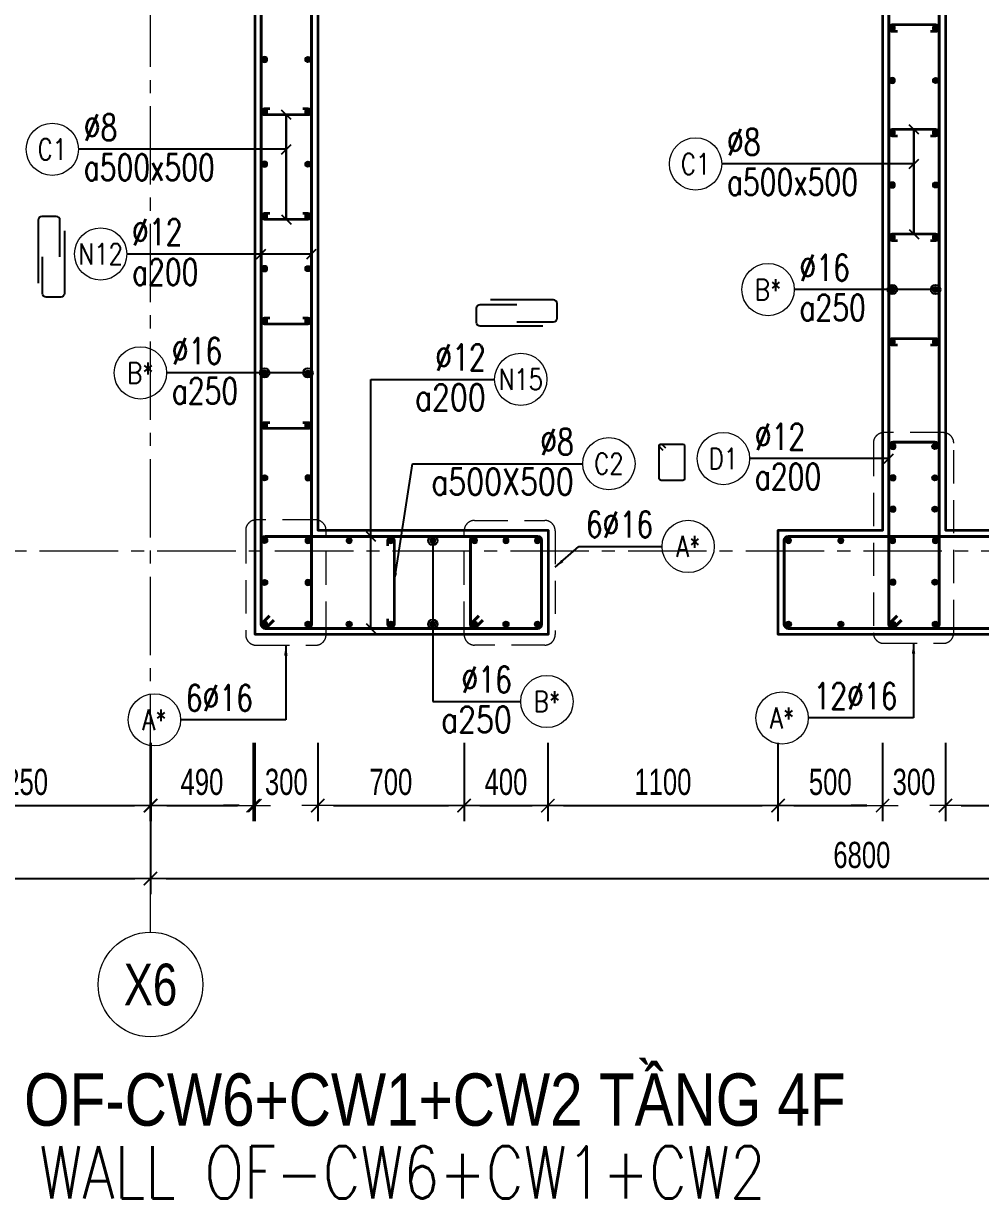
# Model space of a CAD drawing. Header units: millimetres. Extents: x 738475 to 1279438, y -34239 to 156422.
# Drawn here: x 1252472 to 1257046, y 132784 to 138402 of the extents above; entities that cross this region are included whole.
import ezdxf
from ezdxf.enums import TextEntityAlignment as Align

# ---------------------------------------------------------------- set-up
doc = ezdxf.new("R2010")
doc.units = ezdxf.units.MM
doc.header["$MEASUREMENT"] = 0
doc.linetypes.add('HIDDEN2', pattern=[4.7625, 3.175, -1.5875])
doc.linetypes.add('OF_Grid_1$0$CENTER2', pattern=[1.125, 0.75, -0.125, 0.125, -0.125])
doc.layers.get('0').update_dxf_attribs({"lineweight": 20})
doc.layers.get('Defpoints').update_dxf_attribs({"color": 151, "lineweight": 9})
for name, color, linetype, lineweight in [('KC-LEADER', 153, 'Continuous', 18), ('KC-THEP', 6, 'Continuous', 40), ('NDC_S_ANNO', 7, 'Continuous', 20), ('NDC_S_DIM', 1, 'Continuous', 15), ('NDC_S_ENG TITLE', 3, 'Continuous', 20), ('NDC_S_HIDDEN', 8, 'HIDDEN2', 13), ('NDC_S_LEADER', 1, 'Continuous', 15), ('NDC_S_REBAR', 4, 'Continuous', 35), ('NDC_S_STIRRUP', 4, 'Continuous', 40), ('NDC_S_TEXT SYMBOL', 7, 'Continuous', 20), ('NDC_S_VN TEXT', 7, 'Continuous', 20), ('NDC_S_VN TITLE', 6, 'Continuous', 35), ('NDC_S_WALL', 6, 'Continuous', 35), ('OF_Grid_1$0$NDC_S_AXIS', 5, 'OF_Grid_1$0$CENTER2', 13), ('OF_Grid_1$0$NDC_S_SYMBOL', 1, 'Continuous', 15), ('OF_Grid_1$0$NDC_S_TEXT SYMBOL', 7, 'Continuous', 20)]:
    doc.layers.add(name, color=color, linetype=linetype, lineweight=lineweight)
doc.layers.add('Leader', color=6, linetype='Continuous')
doc.layers.add('Ligature', color=1, linetype='Continuous')
doc.styles.add('NDC_ANNO', font='', dxfattribs={"width": 0.8})
doc.styles.add('NDC_ARIAL', font='arial.ttf', dxfattribs={"width": 0.85})
doc.styles.add('NDC_DIM', font='', dxfattribs={"width": 0.75})
doc.styles.add('NDC_EN TXT', font='romans.shx', dxfattribs={"width": 0.8})
doc.styles.add('NDC_VIE TXT', font='arial.ttf', dxfattribs={"width": 0.8})
doc.styles.add('OF_Grid_1$0$NDC_ANNO', font='', dxfattribs={"width": 0.8})
doc.styles.get('NDC_ANNO').set_extended_font_data('Dotum')
doc.styles.get('NDC_DIM').set_extended_font_data('Dotum')
doc.styles.get('OF_Grid_1$0$NDC_ANNO').set_extended_font_data('Dotum')
doc.dimstyles.new('NDC_1-50', dxfattribs={"dimscale": 50, "dimtxt": 2.5, "dimasz": 1, "dimexe": 1.5, "dimexo": 0, "dimgap": 0.8, "dimtad": 1, "dimdec": 0, "dimdsep": 46, "dimtxsty": 'NDC_ARIAL', "dimblk": 'DIMMARK', "dimcen": 49999.938995, "dimdle": 1.5, "dimclrd": 1, "dimclre": 1, "dimclrt": 3, "dimadec": 0, "dimazin": 0, "dimtfac": 1, "dimtdec": 0, "dimtix": 1, "dimtmove": 2, "dimatfit": 3, "dimfxl": 1, "dimarcsym": 0})
doc.dimstyles.new('NDC_dim_30', dxfattribs={"dimscale": 30, "dimtxt": 2.5, "dimasz": 1.5, "dimexe": 1.5, "dimexo": 2.5, "dimgap": 1, "dimtad": 1, "dimdec": 0, "dimzin": 0, "dimdsep": 46, "dimtxsty": 'NDC_DIM', "dimblk": 'DIMMARK', "dimcen": 0.09, "dimdle": 1.2, "dimclrd": 1, "dimclre": 1, "dimclrt": 3, "dimadec": 0, "dimazin": 0, "dimtfac": 1, "dimtdec": 0, "dimtix": 1, "dimtofl": 0, "dimtmove": 0, "dimatfit": 3, "dimfxl": 6, "dimfxlon": 1, "dimtolj": 1, "dimtzin": 0, "dimarcsym": 0})
doc.dimstyles.new('NDC_dim_50', dxfattribs={"dimscale": 50, "dimtxt": 2.5, "dimasz": 1.5, "dimexe": 1.5, "dimexo": 2.5, "dimgap": 1, "dimtad": 1, "dimdec": 0, "dimzin": 0, "dimdsep": 46, "dimtxsty": 'NDC_DIM', "dimblk": 'DIMMARK', "dimcen": 0.09, "dimdle": 1.2, "dimclrd": 1, "dimclre": 1, "dimclrt": 3, "dimadec": 0, "dimazin": 0, "dimtfac": 1, "dimtdec": 0, "dimtix": 1, "dimtofl": 0, "dimtmove": 0, "dimatfit": 3, "dimfxl": 6, "dimfxlon": 1, "dimtolj": 1, "dimtzin": 0, "dimarcsym": 0})

# ---------------------------------------------------------------- blocks, each defined once
blk = doc.blocks.new('THEP')
at = {"layer": 'KC-LEADER', "color": 6}
blk.add_circle((0, 0), 14, dxfattribs=at)
at = {"layer": 'KC-THEP'}
for p, q in [((-14, 0), (14, 0)), ((9.9, 9.9), (-9.9, -9.9)), ((-9.9, 9.9), (9.9, -9.9)), ((0, 14), (0, -14))]:
    blk.add_line(p, q, dxfattribs=at)
blk = doc.blocks.new('DIMMARK')
at = {"layer": 'NDC_S_DIM', "color": 1}
blk.add_line((-1.5, 0), (1, 0), dxfattribs=at)
at = {"layer": 'NDC_S_DIM', "color": 2, "const_width": 0.1}
blk.add_lwpolyline([(-0.424, -0.424), (0.424, 0.424)], dxfattribs=at)
blk = doc.blocks.new('*U13')
blk.add_circle((-2.5, 0), 2.5)
at = {"layer": 'NDC_S_VN TEXT', "color": 3, "style": 'NDC_EN TXT', "width": 0.75}
blk.add_attdef('DK1', (0.5, 0.85), '', height=2.5, dxfattribs=at)
at = {"layer": 'NDC_S_VN TEXT', "color": 7, "style": 'NDC_EN TXT', "width": 0.8}
blk.add_attdef('SH2', text='', height=2, dxfattribs=at).set_placement((-2.5, 0), align=Align.MIDDLE)
blk = doc.blocks.new('*U11')
blk.add_circle((-2.5, 0), 2.5)
at = {"layer": 'NDC_S_VN TEXT', "color": 3, "style": 'NDC_EN TXT', "width": 0.75}
for tag, p in [('DK1', (0.5, 0.85)), ('KC1', (0.5, -2.97))]:
    blk.add_attdef(tag, p, '', height=2.5, dxfattribs=at)
at = {"layer": 'NDC_S_VN TEXT', "color": 7, "style": 'NDC_EN TXT', "width": 0.8}
blk.add_attdef('SH2', text='', height=2, dxfattribs=at).set_placement((-2.5, 0), align=Align.MIDDLE)
blk = doc.blocks.new('*U12')
blk.add_circle((-2.5, 0), 2.5)
at = {"layer": 'NDC_S_VN TEXT', "color": 3, "style": 'NDC_EN TXT', "width": 0.75}
for tag, p in [('DK1', (0.5, 0.85)), ('KC1', (0.5, -2.97))]:
    blk.add_attdef(tag, p, '', height=2.5, dxfattribs=at)
at = {"layer": 'NDC_S_VN TEXT', "color": 7, "style": 'NDC_EN TXT', "width": 0.8}
blk.add_attdef('SH2', text='', height=2, dxfattribs=at).set_placement((-2.5, 0), align=Align.MIDDLE)
blk = doc.blocks.new('A$C72321851')
at = {"layer": 'Ligature'}
for points in [[(-60.9, -129.3), (-60.9, 170.9, -0.414214), (-43.3, 188.5), (25.8, 188.5, -0.414214), (43.4, 170.9), (43.4, -4.3)], [(-39.7, -4.3), (-39.7, -179.5, 0.414214), (-22.1, -197.1), (47, -197.1, 0.414214), (64.6, -179.5), (64.6, 120.7)]]:
    blk.add_lwpolyline(points, format="xyb", dxfattribs=at)
blk = doc.blocks.new('*U446')
at = {"layer": 'KC-THEP', "xscale": -1, "rotation": 170.331435563619}
blk.add_blockref('THEP', (0, 200), dxfattribs=at)
at = {"layer": 'KC-THEP', "rotation": 9.668564436380946}
blk.add_blockref('THEP', (0, -200), dxfattribs=at)
blk = doc.blocks.new('*U445')
at = {"layer": 'NDC_S_HIDDEN', "color": 0, "linetype": 'ByBlock', "lineweight": -2, "transparency": 16777216}
for p in [(0, 0), (250, 0)]:
    blk.add_blockref('*U446', p, dxfattribs=at)
blk = doc.blocks.new('*U10')
blk.add_circle((2.5, 0), 2.5)
at = {"layer": 'NDC_S_VN TEXT', "color": 3, "style": 'NDC_EN TXT'}
for tag, width, p in [('DK2', 0.75, (-0.85, 0.85)), ('KC2', 0.8, (-0.85, -2.97))]:
    blk.add_attdef(tag, text='', height=2.5, dxfattribs=dict(at, width=width)).set_placement(p, align=Align.RIGHT)
at = {"layer": 'NDC_S_VN TEXT', "color": 7, "style": 'NDC_EN TXT', "width": 0.8}
blk.add_attdef('SH3', text='', height=2, dxfattribs=at).set_placement((2.5, 0), align=Align.MIDDLE)
blk = doc.blocks.new('*U9')
blk.add_circle((2.5, 0), 2.5)
at = {"layer": 'NDC_S_VN TEXT', "color": 3, "style": 'NDC_EN TXT', "width": 0.75}
blk.add_attdef('DK2', text='', height=2.5, dxfattribs=at).set_placement((-0.85, 0.85), align=Align.RIGHT)
at = {"layer": 'NDC_S_VN TEXT', "color": 7, "style": 'NDC_EN TXT', "width": 0.8}
blk.add_attdef('SH3', text='', height=2, dxfattribs=at).set_placement((2.5, 0), align=Align.MIDDLE)
blk = doc.blocks.new('*D495')
at = {"layer": 'Defpoints', "color": 0, "transparency": 16777216}
for p in [(1253078.8, 135480.2), (1244978.8, 134865.6), (1253078.8, 134313.6)]:
    blk.add_point(p, dxfattribs=at)
at = {"layer": 'NDC_S_DIM', "color": 1, "lineweight": -2, "transparency": 16777216}
for p, q in [((1244978.8, 134613.6), (1244978.8, 134238.6)), ((1253078.8, 134613.6), (1253078.8, 134238.6)), ((1245053.8, 134313.6), (1253003.8, 134313.6))]:
    blk.add_line(p, q, dxfattribs=at)
at = {"layer": 'NDC_S_DIM', "color": 1, "lineweight": -2, "transparency": 16777216, "xscale": 75, "yscale": 75, "zscale": 75, "rotation": 180}
blk.add_blockref('DIMMARK', (1244978.8, 134313.6), dxfattribs=at)
at = {"layer": 'NDC_S_DIM', "color": 1, "lineweight": -2, "transparency": 16777216, "xscale": 75, "yscale": 75, "zscale": 75}
blk.add_blockref('DIMMARK', (1253078.8, 134313.6), dxfattribs=at)
at = {"layer": 'NDC_S_DIM', "color": 3, "transparency": 16777216, "insert": (1249028.8, 134426.1), "char_height": 125, "attachment_point": 5, "style": 'NDC_DIM'}
blk.add_mtext('\\A1;8100', dxfattribs=at)
blk = doc.blocks.new('*D498')
at = {"layer": 'Defpoints', "color": 0, "ltscale": 200, "transparency": 16777216}
for p in [(1251828, 135480.2), (1253077.8, 135480.2), (1253077.8, 134662.7)]:
    blk.add_point(p, dxfattribs=at)
at = {"layer": 'NDC_S_DIM', "color": 1, "lineweight": -2, "ltscale": 200, "transparency": 16777216}
for p, q in [((1251828, 134962.7), (1251828, 134587.7)), ((1253077.8, 134962.7), (1253077.8, 134587.7)), ((1251903, 134662.7), (1253002.8, 134662.7))]:
    blk.add_line(p, q, dxfattribs=at)
at = {"layer": 'NDC_S_DIM', "color": 1, "lineweight": -2, "ltscale": 200, "transparency": 16777216, "xscale": 75, "yscale": 75, "zscale": 75, "rotation": 180}
blk.add_blockref('DIMMARK', (1251828, 134662.7), dxfattribs=at)
at = {"layer": 'NDC_S_DIM', "color": 1, "lineweight": -2, "ltscale": 200, "transparency": 16777216, "xscale": 75, "yscale": 75, "zscale": 75}
blk.add_blockref('DIMMARK', (1253077.8, 134662.7), dxfattribs=at)
at = {"layer": 'NDC_S_DIM', "color": 3, "ltscale": 200, "transparency": 16777216, "insert": (1252452.9, 134775.3), "char_height": 125, "attachment_point": 5, "style": 'NDC_DIM'}
blk.add_mtext('\\A1;1250', dxfattribs=at)
blk = doc.blocks.new('*D499')
at = {"layer": 'Defpoints', "color": 0, "ltscale": 200, "transparency": 16777216}
for p in [(1253878, 135980.2), (1253578, 135480.2), (1253878, 134662.7)]:
    blk.add_point(p, dxfattribs=at)
at = {"layer": 'NDC_S_DIM', "color": 1, "lineweight": -2, "ltscale": 200, "transparency": 16777216}
for p, q in [((1253578, 134962.7), (1253578, 134587.7)), ((1253878, 134962.7), (1253878, 134587.7)), ((1253503, 134662.7), (1253428, 134662.7)), ((1253953, 134662.7), (1254028, 134662.7))]:
    blk.add_line(p, q, dxfattribs=at)
at = {"layer": 'NDC_S_DIM', "color": 1, "lineweight": -2, "ltscale": 200, "transparency": 16777216, "xscale": 75, "yscale": 75, "zscale": 75}
blk.add_blockref('DIMMARK', (1253578, 134662.7), dxfattribs=at)
at = {"layer": 'NDC_S_DIM', "color": 1, "lineweight": -2, "ltscale": 200, "transparency": 16777216, "xscale": 75, "yscale": 75, "zscale": 75, "rotation": 180}
blk.add_blockref('DIMMARK', (1253878, 134662.7), dxfattribs=at)
at = {"layer": 'NDC_S_DIM', "color": 3, "ltscale": 200, "transparency": 16777216, "insert": (1253728, 134775.3), "char_height": 125, "attachment_point": 5, "style": 'NDC_DIM'}
blk.add_mtext('\\A1;300', dxfattribs=at)
blk = doc.blocks.new('*D500')
at = {"layer": 'Defpoints', "color": 0, "ltscale": 200, "transparency": 16777216}
for p in [(1253878, 135980.2), (1254578, 135480.2), (1254578, 134662.7)]:
    blk.add_point(p, dxfattribs=at)
at = {"layer": 'NDC_S_DIM', "color": 1, "lineweight": -2, "ltscale": 200, "transparency": 16777216}
for p, q in [((1253878, 134962.7), (1253878, 134587.7)), ((1254578, 134962.7), (1254578, 134587.7)), ((1253953, 134662.7), (1254503, 134662.7))]:
    blk.add_line(p, q, dxfattribs=at)
at = {"layer": 'NDC_S_DIM', "color": 1, "lineweight": -2, "ltscale": 200, "transparency": 16777216, "xscale": 75, "yscale": 75, "zscale": 75, "rotation": 180}
blk.add_blockref('DIMMARK', (1253878, 134662.7), dxfattribs=at)
at = {"layer": 'NDC_S_DIM', "color": 1, "lineweight": -2, "ltscale": 200, "transparency": 16777216, "xscale": 75, "yscale": 75, "zscale": 75}
blk.add_blockref('DIMMARK', (1254578, 134662.7), dxfattribs=at)
at = {"layer": 'NDC_S_DIM', "color": 3, "ltscale": 200, "transparency": 16777216, "insert": (1254228, 134775.3), "char_height": 125, "attachment_point": 5, "style": 'NDC_DIM'}
blk.add_mtext('\\A1;700', dxfattribs=at)
blk = doc.blocks.new('*D510')
at = {"layer": 'Defpoints', "color": 0, "ltscale": 200, "transparency": 16777216}
for p in [(1254578, 135480.2), (1254978, 135480.2), (1254978, 134662.7)]:
    blk.add_point(p, dxfattribs=at)
at = {"layer": 'NDC_S_DIM', "color": 1, "lineweight": -2, "ltscale": 200, "transparency": 16777216}
for p, q in [((1254578, 134962.7), (1254578, 134587.7)), ((1254978, 134962.7), (1254978, 134587.7)), ((1254653, 134662.7), (1254903, 134662.7))]:
    blk.add_line(p, q, dxfattribs=at)
at = {"layer": 'NDC_S_DIM', "color": 1, "lineweight": -2, "ltscale": 200, "transparency": 16777216, "xscale": 75, "yscale": 75, "zscale": 75, "rotation": 180}
blk.add_blockref('DIMMARK', (1254578, 134662.7), dxfattribs=at)
at = {"layer": 'NDC_S_DIM', "color": 1, "lineweight": -2, "ltscale": 200, "transparency": 16777216, "xscale": 75, "yscale": 75, "zscale": 75}
blk.add_blockref('DIMMARK', (1254978, 134662.7), dxfattribs=at)
at = {"layer": 'NDC_S_DIM', "color": 3, "ltscale": 200, "transparency": 16777216, "insert": (1254778, 134775.3), "char_height": 125, "attachment_point": 5, "style": 'NDC_DIM'}
blk.add_mtext('\\A1;400', dxfattribs=at)
blk = doc.blocks.new('*D511')
at = {"layer": 'Defpoints', "color": 0, "ltscale": 200, "transparency": 16777216}
for p in [(1254978, 135480.2), (1256078, 135480.2), (1256078, 134662.7)]:
    blk.add_point(p, dxfattribs=at)
at = {"layer": 'NDC_S_DIM', "color": 1, "lineweight": -2, "ltscale": 200, "transparency": 16777216}
for p, q in [((1254978, 134962.7), (1254978, 134587.7)), ((1256078, 134962.7), (1256078, 134587.7)), ((1255053, 134662.7), (1256003, 134662.7))]:
    blk.add_line(p, q, dxfattribs=at)
at = {"layer": 'NDC_S_DIM', "color": 1, "lineweight": -2, "ltscale": 200, "transparency": 16777216, "xscale": 75, "yscale": 75, "zscale": 75, "rotation": 180}
blk.add_blockref('DIMMARK', (1254978, 134662.7), dxfattribs=at)
at = {"layer": 'NDC_S_DIM', "color": 1, "lineweight": -2, "ltscale": 200, "transparency": 16777216, "xscale": 75, "yscale": 75, "zscale": 75}
blk.add_blockref('DIMMARK', (1256078, 134662.7), dxfattribs=at)
at = {"layer": 'NDC_S_DIM', "color": 3, "ltscale": 200, "transparency": 16777216, "insert": (1255528, 134775.3), "char_height": 125, "attachment_point": 5, "style": 'NDC_DIM'}
blk.add_mtext('\\A1;1100', dxfattribs=at)
blk = doc.blocks.new('*D512')
at = {"layer": 'Defpoints', "color": 0, "ltscale": 200, "transparency": 16777216}
for p in [(1256578, 135980.2), (1256078, 135480.2), (1256578, 134662.7)]:
    blk.add_point(p, dxfattribs=at)
at = {"layer": 'NDC_S_DIM', "color": 1, "lineweight": -2, "ltscale": 200, "transparency": 16777216}
for p, q in [((1256078, 134962.7), (1256078, 134587.7)), ((1256578, 134962.7), (1256578, 134587.7)), ((1256153, 134662.7), (1256503, 134662.7))]:
    blk.add_line(p, q, dxfattribs=at)
at = {"layer": 'NDC_S_DIM', "color": 1, "lineweight": -2, "ltscale": 200, "transparency": 16777216, "xscale": 75, "yscale": 75, "zscale": 75, "rotation": 180}
blk.add_blockref('DIMMARK', (1256078, 134662.7), dxfattribs=at)
at = {"layer": 'NDC_S_DIM', "color": 1, "lineweight": -2, "ltscale": 200, "transparency": 16777216, "xscale": 75, "yscale": 75, "zscale": 75}
blk.add_blockref('DIMMARK', (1256578, 134662.7), dxfattribs=at)
at = {"layer": 'NDC_S_DIM', "color": 3, "ltscale": 200, "transparency": 16777216, "insert": (1256328, 134775.3), "char_height": 125, "attachment_point": 5, "style": 'NDC_DIM'}
blk.add_mtext('\\A1;500', dxfattribs=at)
blk = doc.blocks.new('*D513')
at = {"layer": 'Defpoints', "color": 0, "ltscale": 200, "transparency": 16777216}
for p in [(1256578, 135980.2), (1256878, 135980.2), (1256878, 134662.7)]:
    blk.add_point(p, dxfattribs=at)
at = {"layer": 'NDC_S_DIM', "color": 1, "lineweight": -2, "ltscale": 200, "transparency": 16777216}
for p, q in [((1256578, 134962.7), (1256578, 134587.7)), ((1256878, 134962.7), (1256878, 134587.7)), ((1256503, 134662.7), (1256428, 134662.7)), ((1256953, 134662.7), (1257028, 134662.7))]:
    blk.add_line(p, q, dxfattribs=at)
at = {"layer": 'NDC_S_DIM', "color": 1, "lineweight": -2, "ltscale": 200, "transparency": 16777216, "xscale": 75, "yscale": 75, "zscale": 75}
blk.add_blockref('DIMMARK', (1256578, 134662.7), dxfattribs=at)
at = {"layer": 'NDC_S_DIM', "color": 1, "lineweight": -2, "ltscale": 200, "transparency": 16777216, "xscale": 75, "yscale": 75, "zscale": 75, "rotation": 180}
blk.add_blockref('DIMMARK', (1256878, 134662.7), dxfattribs=at)
at = {"layer": 'NDC_S_DIM', "color": 3, "ltscale": 200, "transparency": 16777216, "insert": (1256728, 134775.3), "char_height": 125, "attachment_point": 5, "style": 'NDC_DIM'}
blk.add_mtext('\\A1;300', dxfattribs=at)
blk = doc.blocks.new('*D514')
at = {"layer": 'Defpoints', "color": 0, "ltscale": 200, "transparency": 16777216}
for p in [(1256878, 135980.2), (1259087.7, 135553.7), (1259087.7, 134662.7)]:
    blk.add_point(p, dxfattribs=at)
at = {"layer": 'NDC_S_DIM', "color": 1, "lineweight": -2, "ltscale": 200, "transparency": 16777216}
for p, q in [((1256878, 134962.7), (1256878, 134587.7)), ((1259087.7, 134962.7), (1259087.7, 134587.7)), ((1256953, 134662.7), (1259012.7, 134662.7))]:
    blk.add_line(p, q, dxfattribs=at)
at = {"layer": 'NDC_S_DIM', "color": 1, "lineweight": -2, "ltscale": 200, "transparency": 16777216, "xscale": 75, "yscale": 75, "zscale": 75, "rotation": 180}
blk.add_blockref('DIMMARK', (1256878, 134662.7), dxfattribs=at)
at = {"layer": 'NDC_S_DIM', "color": 1, "lineweight": -2, "ltscale": 200, "transparency": 16777216, "xscale": 75, "yscale": 75, "zscale": 75}
blk.add_blockref('DIMMARK', (1259087.7, 134662.7), dxfattribs=at)
at = {"layer": 'NDC_S_DIM', "color": 3, "ltscale": 200, "transparency": 16777216, "insert": (1257982.9, 134775.3), "char_height": 125, "attachment_point": 5, "style": 'NDC_DIM'}
blk.add_mtext('\\A1;2210', dxfattribs=at)
blk = doc.blocks.new('*U16')
at = {"layer": 'OF_Grid_1$0$NDC_S_SYMBOL'}
blk.add_line((0, 5), (0, 9), dxfattribs=at)
blk.add_circle((0, 0), 5, dxfattribs=at)
at = {"layer": 'OF_Grid_1$0$NDC_S_TEXT SYMBOL', "color": 7, "style": 'OF_Grid_1$0$NDC_ANNO', "width": 0.8}
blk.add_attdef('GRID', text='', height=4, dxfattribs=at).set_placement((0, 0), align=Align.MIDDLE)
blk = doc.blocks.new('*D517')
at = {"layer": 'Defpoints', "color": 0, "ltscale": 200, "transparency": 16777216}
for p in [(1259879, 135795.9), (1253078.8, 135480.2), (1259879, 134313.6)]:
    blk.add_point(p, dxfattribs=at)
at = {"layer": 'NDC_S_DIM', "color": 1, "lineweight": -2, "ltscale": 200, "transparency": 16777216}
for p, q in [((1253078.8, 134613.6), (1253078.8, 134238.6)), ((1259879, 134613.6), (1259879, 134238.6)), ((1253153.8, 134313.6), (1259804, 134313.6))]:
    blk.add_line(p, q, dxfattribs=at)
at = {"layer": 'NDC_S_DIM', "color": 1, "lineweight": -2, "ltscale": 200, "transparency": 16777216, "xscale": 75, "yscale": 75, "zscale": 75, "rotation": 180}
blk.add_blockref('DIMMARK', (1253078.8, 134313.6), dxfattribs=at)
at = {"layer": 'NDC_S_DIM', "color": 1, "lineweight": -2, "ltscale": 200, "transparency": 16777216, "xscale": 75, "yscale": 75, "zscale": 75}
blk.add_blockref('DIMMARK', (1259879, 134313.6), dxfattribs=at)
at = {"layer": 'NDC_S_DIM', "color": 3, "ltscale": 200, "transparency": 16777216, "insert": (1256478.9, 134426.1), "char_height": 125, "attachment_point": 5, "style": 'NDC_DIM'}
blk.add_mtext('\\A1;6800', dxfattribs=at)
blk = doc.blocks.new('*D518')
at = {"layer": 'Defpoints', "color": 0, "ltscale": 200, "transparency": 16777216}
for p in [(1253079.8, 135480.2), (1253570, 135491.5), (1253570, 134662.7)]:
    blk.add_point(p, dxfattribs=at)
at = {"layer": 'NDC_S_DIM', "color": 1, "lineweight": -2, "ltscale": 200, "transparency": 16777216}
for p, q in [((1253079.8, 134962.7), (1253079.8, 134587.7)), ((1253570, 134962.7), (1253570, 134587.7)), ((1253154.8, 134662.7), (1253495, 134662.7))]:
    blk.add_line(p, q, dxfattribs=at)
at = {"layer": 'NDC_S_DIM', "color": 1, "lineweight": -2, "ltscale": 200, "transparency": 16777216, "xscale": 75, "yscale": 75, "zscale": 75, "rotation": 180}
blk.add_blockref('DIMMARK', (1253079.8, 134662.7), dxfattribs=at)
at = {"layer": 'NDC_S_DIM', "color": 1, "lineweight": -2, "ltscale": 200, "transparency": 16777216, "xscale": 75, "yscale": 75, "zscale": 75}
blk.add_blockref('DIMMARK', (1253570, 134662.7), dxfattribs=at)
at = {"layer": 'NDC_S_DIM', "color": 3, "ltscale": 200, "transparency": 16777216, "insert": (1253324.9, 134775.3), "char_height": 125, "attachment_point": 5, "style": 'NDC_DIM'}
blk.add_mtext('\\A1;490', dxfattribs=at)
blk = doc.blocks.new('Drawing name_symbol')
at = {"layer": 'NDC_S_ENG TITLE', "style": 'NDC_EN TXT', "width": 0.8}
blk.add_attdef('SECTDET1', text='', height=5, dxfattribs=at).set_placement((0, 1.01), align=Align.CENTER)
at = {"layer": 'NDC_S_TEXT SYMBOL', "lineweight": 25, "style": 'NDC_ANNO', "width": 0.8}
blk.add_attdef('SSCALE', text='', height=2.5, dxfattribs=at).set_placement((0, -4), align=Align.CENTER)
at = {"layer": 'NDC_S_VN TITLE', "style": 'NDC_VIE TXT', "width": 0.8}
blk.add_attdef('SECTDET2', text='', height=5, dxfattribs=at).set_placement((0, 7.97), align=Align.CENTER)

msp = doc.modelspace()

# ---------------------------------------------------------------- linework, layer by layer
at = {"layer": 'Ligature'}
msp.add_lwpolyline([(1255529.175, 136361.119), (1255513.209, 136377.085, -0.66817864), (1255518.982, 136391.023), (1255623.611, 136391.023, -0.41421356), (1255631.776, 136382.859), (1255631.776, 136225.751, -0.41421356), (1255623.611, 136217.586), (1255518.982, 136217.586, -0.41421356), (1255510.817, 136225.751), (1255510.817, 136382.859, -0.66817864), (1255524.756, 136388.632), (1255540.722, 136372.666)], format="xyb", dxfattribs=at)
at = {"layer": 'NDC_S_HIDDEN', "ltscale": 50}
for points in [[(1256583.795, 135438.634), (1256868.056, 135438.634, 0.41421356), (1256918.056, 135488.634), (1256918.056, 136396.049, 0.41421356), (1256868.056, 136446.049), (1256583.795, 136446.049, 0.41421356), (1256533.795, 136396.049), (1256533.795, 135488.634, 0.41421356)], [(1253583.795, 135429.811), (1253868.056, 135429.811, 0.41421356), (1253918.056, 135479.811), (1253918.056, 135978.631, 0.41421356), (1253868.056, 136028.631), (1253583.795, 136028.631, 0.41421356), (1253533.795, 135978.631), (1253533.795, 135479.811, 0.41421356)], [(1254628.036, 136026.333), (1254963.26, 136026.333, -0.41421356), (1255013.26, 135976.333), (1255013.26, 135480.175, -0.41421356), (1254963.26, 135430.175), (1254628.036, 135430.175, -0.41421356), (1254578.036, 135480.175), (1254578.036, 135976.333, -0.41421356)]]:
    msp.add_lwpolyline(points, format="xyb", close=True, dxfattribs=at)
at = {"layer": 'NDC_S_REBAR'}
for points in [[(1256806.548, 138365.175), (1256831.548, 138365.175, 1), (1256831.548, 138395.175), (1256624.524, 138395.175, 1), (1256624.524, 138365.175), (1256649.524, 138365.175)], [(1253806.548, 137995.175), (1253831.548, 137995.175, -1), (1253831.548, 137965.175), (1253624.524, 137965.175, -1), (1253624.524, 137995.175), (1253649.524, 137995.175)], [(1256806.548, 137865.175), (1256831.548, 137865.175, 1), (1256831.548, 137895.175), (1256624.524, 137895.175, 1), (1256624.524, 137865.175), (1256649.524, 137865.175)], [(1253806.548, 137495.175), (1253831.548, 137495.175, -1), (1253831.548, 137465.175), (1253624.524, 137465.175, -1), (1253624.524, 137495.175), (1253649.524, 137495.175)], [(1256806.548, 137365.175), (1256831.548, 137365.175, 1), (1256831.548, 137395.175), (1256624.524, 137395.175, 1), (1256624.524, 137365.175), (1256649.524, 137365.175)], [(1253806.548, 136995.175), (1253831.548, 136995.175, -1), (1253831.548, 136965.175), (1253624.524, 136965.175, -1), (1253624.524, 136995.175), (1253649.524, 136995.175)], [(1256806.548, 136865.175), (1256831.548, 136865.175, 1), (1256831.548, 136895.175), (1256624.524, 136895.175, 1), (1256624.524, 136865.175), (1256649.524, 136865.175)], [(1253806.548, 136495.175), (1253831.548, 136495.175, -1), (1253831.548, 136465.175), (1253624.524, 136465.175, -1), (1253624.524, 136495.175), (1253649.524, 136495.175)], [(1254213.036, 135905.175), (1254213.036, 135930.175, -1), (1254243.036, 135930.175), (1254243.036, 135530.175, -1), (1254213.036, 135530.175), (1254213.036, 135555.175)]]:
    msp.add_lwpolyline(points, format="xyb", dxfattribs=at)
at = {"layer": 'NDC_S_STIRRUP'}
for points in [[(1256648.036, 147790.175), (1256608.036, 147830.175, -0.41421356), (1256628.036, 147850.175), (1256828.036, 147850.175, -0.41421356), (1256848.036, 147830.175), (1256848.036, 135530.175, -0.41421356), (1256828.036, 135510.175), (1256628.036, 135510.175, -0.41421356), (1256608.036, 135530.175), (1256608.036, 147830.175, -0.41421356), (1256628.036, 147850.175), (1256668.036, 147810.175)], [(1253648.036, 135570.175), (1253608.036, 135530.175, 0.41421356), (1253628.036, 135510.175), (1253828.036, 135510.175, 0.41421356), (1253848.036, 135530.175), (1253848.036, 139680.175, 0.41421356), (1253828.036, 139700.175), (1253628.036, 139700.175, 0.41421356), (1253608.036, 139680.175), (1253608.036, 135530.175, 0.41421356), (1253628.036, 135510.175), (1253668.036, 135550.175)], [(1256648.036, 135570.175), (1256608.036, 135530.175, 0.41421356), (1256628.036, 135510.175), (1256828.036, 135510.175, 0.41421356), (1256848.036, 135530.175), (1256848.036, 136379.991, 0.41421356), (1256828.036, 136399.991), (1256628.036, 136399.991, 0.41421356), (1256608.036, 136379.991), (1256608.036, 135530.175, 0.41421356), (1256628.036, 135510.175), (1256668.036, 135550.175)], [(1253648.036, 135570.175), (1253608.036, 135530.175, 0.41421356), (1253628.036, 135510.175), (1254928.036, 135510.175, 0.41421356), (1254948.036, 135530.175), (1254948.036, 135930.175, 0.41421356), (1254928.036, 135950.175), (1253628.036, 135950.175, 0.41421356), (1253608.036, 135930.175), (1253608.036, 135530.175, 0.41421356), (1253628.036, 135510.175), (1253668.036, 135550.175)], [(1254648.036, 135570.175), (1254608.036, 135530.175, 0.41421356), (1254628.036, 135510.175), (1254928.036, 135510.175, 0.41421356), (1254948.036, 135530.175), (1254948.036, 135930.175, 0.41421356), (1254928.036, 135950.175), (1254628.036, 135950.175, 0.41421356), (1254608.036, 135930.175), (1254608.036, 135530.175, 0.41421356), (1254628.036, 135510.175), (1254668.036, 135550.175)], [(1259788.036, 135910.175), (1259828.036, 135950.175, -0.41421356), (1259848.036, 135930.175), (1259848.036, 135530.175, -0.41421356), (1259828.036, 135510.175), (1256128.036, 135510.175, -0.41421356), (1256108.036, 135530.175), (1256108.036, 135930.175, -0.41421356), (1256128.036, 135950.175), (1259828.036, 135950.175, -0.41421356), (1259848.036, 135930.175), (1259808.036, 135890.175)]]:
    msp.add_lwpolyline(points, format="xyb", dxfattribs=at)
at = {"layer": 'NDC_S_WALL'}
for points in [[(1256878.836, 147380.175), (1256878.836, 135980.175), (1259578.836, 135980.175), (1259578.836, 136630.175), (1259878.836, 136630.175), (1259878.836, 135480.175), (1256078.836, 135480.175), (1256078.836, 135980.175), (1256078.836, 135980.175), (1256578.836, 135980.175), (1256578.836, 138780.175)], [(1253878.836, 138780.175), (1253878.836, 135980.175), (1254978.836, 135980.175), (1254978.836, 135980.175), (1254978.836, 135480.175), (1253578.836, 135480.175), (1253578.836, 135980.175), (1253578.836, 139730.175)]]:
    msp.add_lwpolyline(points, dxfattribs=at)
at = {"layer": 'OF_Grid_1$0$NDC_S_AXIS', "ltscale": 500}
for p, q in [((1253078.836, 134257.175), (1253078.836, 149361.284)), ((1242986.353, 135880.175), (1261606.941, 135880.175))]:
    msp.add_line(p, q, dxfattribs=at)

# ---------------------------------------------------------------- block references
at = {"layer": 'KC-THEP', "xscale": -1}
for p, rotation in [((1256624.524, 138380.175), 350.3314355636191), ((1253624.524, 138230.175), 350.3314355636191), ((1256624.524, 138130.175), 350.3314355636191), ((1253624.524, 137980.175), 350.3314355636191), ((1256624.524, 137880.175), 350.3314355636191), ((1253624.524, 137730.175), 350.3314355636191), ((1256624.524, 137630.175), 350.3314355636191), ((1253624.524, 137480.175), 350.3314355636191), ((1256624.524, 137380.175), 350.3314355636191), ((1253624.524, 137230.175), 350.3314355636191), ((1256624.524, 137130.175), 350.3314355636191), ((1253624.524, 136980.175), 350.3314355636191), ((1256624.524, 136880.175), 350.3314355636191), ((1253624.524, 136730.175), 350.3314355636191), ((1253624.524, 136480.175), 350.3314355636191), ((1256628.036, 136379.991), 170.331435563619), ((1253831.548, 136230.175), 170.331435563619), ((1256628.036, 136230.175), 170.331435563619), ((1256628.036, 136080.175), 170.331435563619), ((1253831.548, 135930.175), 170.331435563619), ((1254028.036, 135930.175), 170.331435563619), ((1254228.036, 135930.175), 170.331435563619), ((1254428.036, 135930.175), 170.331435563619), ((1254628.036, 135930.175), 170.331435563619), ((1254778.036, 135930.175), 170.331435563619), ((1254928.036, 135930.175), 170.331435563619), ((1256626.116, 135930.175), 170.331435563619), ((1256829.908, 135930.175), 170.331435563619), ((1253831.548, 135729.322), 170.331435563619), ((1256628.036, 135731.132), 170.331435563619), ((1253624.524, 135530.175), 350.3314355636191)]:
    msp.add_blockref('THEP', p, dxfattribs=dict(at, rotation=rotation))
at = {"layer": 'KC-THEP'}
for p, rotation in [((1256831.548, 138380.175), 9.668564436380926), ((1253831.548, 138230.175), 9.668564436380946), ((1256831.548, 138130.175), 9.668564436380926), ((1253831.548, 137980.175), 9.668564436380946), ((1256831.548, 137880.175), 9.668564436380926), ((1253831.548, 137730.175), 9.668564436380946), ((1256831.548, 137630.175), 9.668564436380926), ((1253831.548, 137480.175), 9.668564436380946), ((1256831.548, 137380.175), 9.668564436380926), ((1253831.548, 137230.175), 9.668564436380946), ((1256831.548, 137130.175), 9.668564436380926), ((1253831.548, 136980.175), 9.668564436380946), ((1256831.548, 136880.175), 9.668564436380926), ((1253831.548, 136730.175), 9.668564436380946), ((1253831.548, 136480.175), 9.668564436380946), ((1256828.036, 136379.991), 189.6685644363809), ((1253624.524, 136230.175), 189.6685644363809), ((1256828.036, 136230.175), 189.6685644363809), ((1256828.036, 136080.175), 189.6685644363809), ((1253624.524, 135930.175), 189.6685644363809), ((1253624.524, 135729.322), 189.6685644363809), ((1256828.036, 135731.132), 189.6685644363809), ((1253831.548, 135530.175), 9.668564436380946), ((1254028.036, 135530.175), 9.668564436380946), ((1254228.036, 135530.175), 9.668564436380946), ((1254428.036, 135530.175), 9.668564436380946), ((1254628.036, 135530.175), 9.668564436380946), ((1254778.036, 135530.175), 9.668564436380946), ((1254928.036, 135530.175), 9.668564436380946), ((1256626.116, 135530.175), 9.668564436380946), ((1256829.908, 135530.175), 9.668564436380946)]:
    msp.add_blockref('THEP', p, dxfattribs=dict(at, rotation=rotation))
at = {"layer": 'Leader'}
for p, rotation in [((1252606.479, 137282.112), 179.9999999999999), ((1254825.29, 137015.892), 89.99999999999997)]:
    msp.add_blockref('A$C72321851', p, dxfattribs=dict(at, rotation=rotation))
at = {"layer": 'NDC_S_ANNO'}
ref = msp.add_blockref('Drawing name_symbol', (1253126.491, 132733.566), dxfattribs=dict(at, xscale=50, yscale=50, zscale=50))
ref.add_attrib('SECTDET1', 'DETAIL OF CORE WALL OF-CW6+CW1+CW2', dxfattribs={"layer": 'NDC_S_ENG TITLE', "height": 250, "style": 'NDC_EN TXT', "width": 0.8}).set_placement((1253126.491, 132784.13), align=Align.CENTER)
ref.add_attrib('SECTDET2', 'CHI TIẾT LÕI VÁCH OF-CW6+CW1+CW2 TẦNG 4F', dxfattribs={"layer": 'NDC_S_VN TITLE', "height": 250, "style": 'NDC_VIE TXT', "width": 0.8}).set_placement((1253126.491, 133132.099), align=Align.CENTER)
at = {"layer": 'NDC_S_HIDDEN'}
msp.add_blockref('*U445', (1256128.036, 135730.175), dxfattribs=at)
at = {"layer": 'NDC_S_VN TEXT', "xscale": 50, "yscale": 50, "zscale": 50}
for name, p, values in [('*U12', (1252734.723, 137800.813), {'SH2': 'C1', 'DK1': '%%c8', 'KC1': 'a500x500'}), ('*U12', (1255808.942, 137730.813), {'SH2': 'C1', 'DK1': '%%c8', 'KC1': 'a500x500'}), ('*U11', (1252965.648, 137300.356), {'SH2': 'N12', 'DK1': '%%C12', 'KC1': 'a200'}), ('*U11', (1256155.577, 137130.175), {'SH2': 'B*', 'DK1': '%%C16', 'KC1': 'a250'}), ('*U11', (1253155.577, 136731.667), {'SH2': 'B*', 'DK1': '%%C16', 'KC1': 'a250'}), ('*U10', (1254723.869, 136701.066), {'SH3': 'N15', 'DK2': '%%C12', 'KC2': 'a200'}), ('*U11', (1255942.099, 136322.12), {'SH2': 'D1', 'DK1': '%%C12', 'KC1': 'a200'}), ('*U10', (1255144.695, 136297.517), {'SH3': 'C2', 'DK2': '%%c8', 'KC2': 'a500X500'}), ('*U9', (1255523.715, 135901.949), {'SH3': 'A*', 'DK2': '6%%C16'}), ('*U10', (1254848.648, 135160.462), {'SH3': 'B*', 'DK2': '%%C16', 'KC2': 'a250'}), ('*U13', (1253222.493, 135072.906), {'SH2': 'A*', 'DK1': '6%%C16'}), ('*U13', (1256222.493, 135081.729), {'SH2': 'A*', 'DK1': '12%%C16'})]:
    msp.add_blockref(name, p, dxfattribs=at).add_auto_attribs(values)
at = {"layer": 'OF_Grid_1$0$NDC_S_AXIS', "xscale": 50, "yscale": 50, "zscale": 50}
msp.add_blockref('*U16', (1253078.836, 133807.175), dxfattribs=at).add_auto_attribs({'GRID': 'X6'})

# ---------------------------------------------------------------- dimensions: what is measured, and where the dimension line sits
at = {"layer": 'NDC_S_DIM', "ltscale": 200}
for base, p1, p2, picture, middle in [((1253878.036, 134662.713), (1253578.036, 135480.175), (1253878.036, 135980.175), '*D499', (1253728.036, 134775.298)), ((1254578.036, 134662.713), (1253878.036, 135980.175), (1254578.036, 135480.175), '*D500', (1254228.036, 134775.298)), ((1256578.036, 134662.713), (1256078.036, 135480.175), (1256578.036, 135980.175), '*D512', (1256328.036, 134775.298)), ((1256878.036, 134662.713), (1256578.036, 135980.175), (1256878.036, 135980.175), '*D513', (1256728.036, 134775.298)), ((1259087.732, 134662.713), (1256878.036, 135980.175), (1259087.732, 135553.674), '*D514', (1257982.884, 134775.298)), ((1259879.036, 134313.563), (1253078.836, 135480.175), (1259879.036, 135795.912), '*D517', (1256478.936, 134426.148)), ((1253077.836, 134662.713), (1251828.036, 135480.175), (1253077.836, 135480.175), '*D498', (1252452.936, 134775.298)), ((1253569.994, 134662.713), (1253079.836, 135480.175), (1253569.994, 135491.52), '*D518', (1253324.915, 134775.298)), ((1254978.036, 134662.713), (1254578.036, 135480.175), (1254978.036, 135480.175), '*D510', (1254778.036, 134775.298)), ((1256078.036, 134662.713), (1254978.036, 135480.175), (1256078.036, 135480.175), '*D511', (1255528.036, 134775.298))]:
    dim = msp.add_linear_dim(base=base, p1=p1, p2=p2, dimstyle='NDC_dim_50', override={"dimtmove": 1}, dxfattribs=at)
    dim.commit()
    dim.dimension.update_dxf_attribs({"geometry": picture, "text_midpoint": middle})
at = {"layer": 'NDC_S_DIM'}
dim = msp.add_linear_dim(base=(1253078.836, 134313.563), p1=(1244978.836, 134865.563), p2=(1253078.836, 135480.175), dimstyle='NDC_dim_50', override={"dimtmove": 1}, dxfattribs=at)
dim.commit()
dim.dimension.update_dxf_attribs({"geometry": '*D495', "text_midpoint": (1249028.836, 134426.148)})

# ---------------------------------------------------------------- leaders
at = {"layer": 'NDC_S_LEADER'}
for points, override in [([(1253728.036, 137965.175), (1253728.036, 137465.175)], {"dimtad": 0, "dimldrblk": 'Oblique'}), ([(1253728.036, 137465.175), (1253728.036, 137965.175)], {"dimtad": 0, "dimldrblk": 'Oblique'}), ([(1256728.036, 137895.175), (1256728.036, 137395.175)], {"dimtad": 0, "dimldrblk": 'Oblique'}), ([(1256728.036, 137395.175), (1256728.036, 137895.175)], {"dimtad": 0, "dimldrblk": 'Oblique'}), ([(1253728.036, 137800.812), (1252734.723, 137800.812)], {"dimtad": 0, "dimldrblk": 'Oblique'}), ([(1256728.036, 137730.812), (1255808.942, 137730.812)], {"dimtad": 0, "dimldrblk": 'Oblique'}), ([(1253848.036, 137300.175), (1252965.648, 137300.175)], {"dimtad": 0, "dimldrblk": 'Oblique'}), ([(1253608.036, 137300.175), (1252965.648, 137300.175)], {"dimtad": 0, "dimldrblk": 'Oblique'}), ([(1256831.548, 137130.175), (1256155.577, 137130.175)], {"dimtad": 0, "dimldrblk": 'Origin'}), ([(1256624.524, 137130.175), (1256155.577, 137130.175)], {"dimtad": 0, "dimldrblk": 'Origin'}), ([(1253831.548, 136731.667), (1253155.577, 136731.667)], {"dimtad": 0, "dimldrblk": 'Origin'}), ([(1253624.524, 136731.667), (1253155.577, 136731.667)], {"dimtad": 0, "dimldrblk": 'Origin'}), ([(1254132.122, 135510.175), (1254132.122, 136700.885), (1254723.869, 136700.885)], {"dimtad": 0, "dimldrblk": 'Oblique'}), ([(1254132.122, 135950.175), (1254132.122, 136700.885), (1254723.869, 136700.885)], {"dimtad": 0, "dimldrblk": 'Oblique'}), ([(1256608.036, 136322.12), (1255940.024, 136322.12)], {"dimtad": 0, "dimldrblk": 'Oblique'}), ([(1254243.036, 135730.175), (1254331.798, 136297.516), (1255144.695, 136297.516)], {"dimgap": 1, "dimtad": 0}), ([(1254428.036, 135930.175), (1254428.036, 135160.281), (1254848.647, 135160.281)], {"dimgap": 1, "dimtad": 0, "dimldrblk": 'Origin'}), ([(1255013.26, 135802.675), (1255126.701, 135901.768), (1255523.715, 135901.768)], {"dimtad": 0}), ([(1254428.036, 135530.175), (1254428.036, 135160.281), (1254848.647, 135160.281)], {"dimgap": 1, "dimtad": 0, "dimldrblk": 'Origin'})]:
    msp.add_leader(points, dimstyle='NDC_dim_30', override=override, dxfattribs=at)
for points in [[(1253725.926, 135429.811), (1253725.926, 135072.906), (1253222.493, 135072.906)], [(1256725.926, 135438.634), (1256725.926, 135081.729), (1256222.493, 135081.729)]]:
    msp.add_leader(points, dimstyle='NDC_1-50', dxfattribs=at)

doc.saveas('drawing.dxf')
